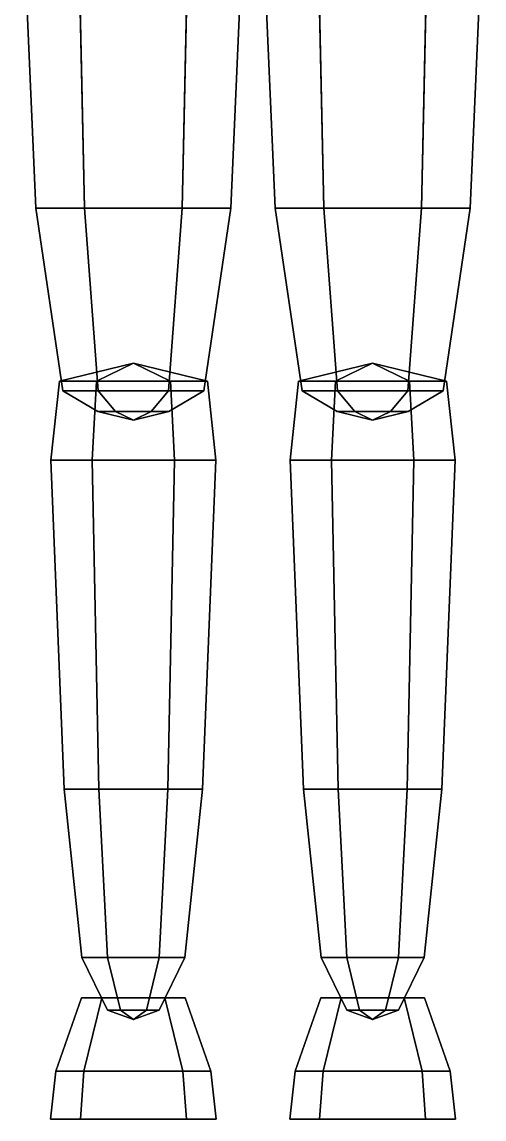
# Model space of a CAD drawing. Header units: metres. Extents: x -4.1 to 4.1, y -15.2 to 7.8.
# Drawn here: x -2.23 to 2.23, y -15.23 to -4.64 of the extents above; entities that cross this region are included whole.
import ezdxf

# ---------------------------------------------------------------- set-up
doc = ezdxf.new("R2010")
doc.units = ezdxf.units.M

msp = doc.modelspace()

# ---------------------------------------------------------------- linework, layer by layer
at = {"layer": 'revolve_10'}
for points in [[(0.617366, -3.281493, -1.328774), (0.079728, -3.344669), (0.212503, -6.43517), (0.683754, -6.43517, -1.000927)], [(1.692643, -3.281493, -1.328774), (0.617366, -3.281493, -1.328774), (0.683754, -6.43517, -1.000927), (1.626256, -6.43517, -1.000927)], [(2.230282, -3.344669), (1.692643, -3.281493, -1.328774), (1.626256, -6.43517, -1.000927), (2.097506, -6.43517)], [(0.079728, -3.344669), (0.617366, -3.344669, 0.862036), (0.683754, -6.43517, 0.767558), (0.212503, -6.43517)], [(0.617366, -3.344669, 0.862036), (1.692643, -3.344669, 0.862036), (1.626256, -6.43517, 0.767558), (0.683754, -6.43517, 0.767558)], [(1.692643, -3.344669, 0.862036), (2.230282, -3.344669), (2.097506, -6.43517), (1.626256, -6.43517, 0.767558)], [(0.212503, -6.43517), (0.683754, -6.43517, 0.767558), (0.815325, -8.199119, 0.588343), (0.475644, -8.199119)], [(0.683754, -6.43517, -1.000927), (0.212503, -6.43517), (0.475644, -8.199119), (0.815325, -8.199119, -0.588343)], [(0.683754, -6.43517, 0.767558), (1.626256, -6.43517, 0.767558), (1.494685, -8.199119, 0.588343), (0.815325, -8.199119, 0.588343)], [(1.626256, -6.43517, -1.000927), (0.683754, -6.43517, -1.000927), (0.815325, -8.199119, -0.588343), (1.494685, -8.199119, -0.588343)], [(1.626256, -6.43517, 0.767558), (2.097506, -6.43517), (1.834365, -8.199119), (1.494685, -8.199119, 0.588343)], [(2.097506, -6.43517), (1.626256, -6.43517, -1.000927), (1.494685, -8.199119, -0.588343), (1.834365, -8.199119)], [(0.475644, -8.199119), (0.815325, -8.199119, 0.588343), (0.98351, -8.399025, 0.297038), (0.812015, -8.399025)], [(0.815325, -8.199119, -0.588343), (0.475644, -8.199119), (0.812015, -8.399025), (0.98351, -8.399025, -0.297038)], [(0.815325, -8.199119, 0.588343), (1.494685, -8.199119, 0.588343), (1.3265, -8.399025, 0.297038), (0.98351, -8.399025, 0.297038)], [(1.494685, -8.199119, -0.588343), (0.815325, -8.199119, -0.588343), (0.98351, -8.399025, -0.297038), (1.3265, -8.399025, -0.297038)], [(1.494685, -8.199119, 0.588343), (1.834365, -8.199119), (1.497995, -8.399025), (1.3265, -8.399025, 0.297038)], [(1.834365, -8.199119), (1.494685, -8.199119, -0.588343), (1.3265, -8.399025, -0.297038), (1.497995, -8.399025)], [(0.812015, -8.399025), (0.98351, -8.399025, 0.297038), (1.155005, -8.482314)], [(0.98351, -8.399025, -0.297038), (0.812015, -8.399025), (1.155005, -8.482314)], [(1.3265, -8.399025, -0.297038), (0.98351, -8.399025, -0.297038), (1.155005, -8.482314)], [(0.98351, -8.399025, 0.297038), (1.3265, -8.399025, 0.297038), (1.155005, -8.482314)], [(1.3265, -8.399025, 0.297038), (1.497995, -8.399025), (1.155005, -8.482314)], [(1.497995, -8.399025), (1.3265, -8.399025, -0.297038), (1.155005, -8.482314)]]:
    msp.add_3dface(points, dxfattribs=at)
at = {"layer": 'revolve_16'}
for points in [[(1.155005, -7.932285), (0.797846, -8.105196, 0.436887), (0.440686, -8.105196)], [(1.155005, -7.932285), (0.440686, -8.105196), (0.797846, -8.105196, -0.436887)], [(1.155005, -7.932285), (1.512164, -8.105196, 0.436887), (0.797846, -8.105196, 0.436887)], [(1.155005, -7.932285), (0.797846, -8.105196, -0.436887), (1.512164, -8.105196, -0.436887)], [(1.155005, -7.932285), (1.869323, -8.105196), (1.512164, -8.105196, 0.436887)], [(1.155005, -7.932285), (1.512164, -8.105196, -0.436887), (1.869323, -8.105196)], [(0.440686, -8.105196), (0.797846, -8.105196, 0.436887), (0.757496, -8.870619, 0.617852), (0.359988, -8.870619)], [(0.797846, -8.105196, -0.436887), (0.440686, -8.105196), (0.359988, -8.870619), (0.757496, -8.870619, -0.801444)], [(0.797846, -8.105196, 0.436887), (1.512164, -8.105196, 0.436887), (1.552513, -8.870619, 0.617852), (0.757496, -8.870619, 0.617852)], [(1.512164, -8.105196, -0.436887), (0.797846, -8.105196, -0.436887), (0.757496, -8.870619, -0.801444), (1.552513, -8.870619, -0.801444)], [(1.512164, -8.105196, 0.436887), (1.869323, -8.105196), (1.950022, -8.870619), (1.552513, -8.870619, 0.617852)], [(1.869323, -8.105196), (1.512164, -8.105196, -0.436887), (1.552513, -8.870619, -0.801444), (1.950022, -8.870619)], [(0.359988, -8.870619), (0.757496, -8.870619, 0.617852), (0.820718, -12.048273, 0.550136), (0.486431, -12.048273)], [(0.757496, -8.870619, -0.801444), (0.359988, -8.870619), (0.486431, -12.048273), (0.820718, -12.048273, -0.641932)], [(0.757496, -8.870619, 0.617852), (1.552513, -8.870619, 0.617852), (1.489292, -12.048273, 0.550136), (0.820718, -12.048273, 0.550136)], [(1.552513, -8.870619, -0.801444), (0.757496, -8.870619, -0.801444), (0.820718, -12.048273, -0.641932), (1.489292, -12.048273, -0.641932)], [(1.552513, -8.870619, 0.617852), (1.950022, -8.870619), (1.823578, -12.048273), (1.489292, -12.048273, 0.550136)], [(1.950022, -8.870619), (1.552513, -8.870619, -0.801444), (1.489292, -12.048273, -0.641932), (1.823578, -12.048273)], [(0.486431, -12.048273), (0.820718, -12.048273, 0.550136), (0.906687, -13.675198, 0.421687), (0.65837, -13.675198)], [(0.820718, -12.048273, -0.641932), (0.486431, -12.048273), (0.65837, -13.675198), (0.906687, -13.675198, -0.421687)], [(0.820718, -12.048273, 0.550136), (1.489292, -12.048273, 0.550136), (1.403322, -13.675198, 0.421687), (0.906687, -13.675198, 0.421687)], [(1.489292, -12.048273, -0.641932), (0.820718, -12.048273, -0.641932), (0.906687, -13.675198, -0.421687), (1.403322, -13.675198, -0.421687)], [(1.489292, -12.048273, 0.550136), (1.823578, -12.048273), (1.651639, -13.675198), (1.403322, -13.675198, 0.421687)], [(1.823578, -12.048273), (1.489292, -12.048273, -0.641932), (1.403322, -13.675198, -0.421687), (1.651639, -13.675198)], [(0.65837, -13.675198), (0.906687, -13.675198, 0.421687), (1.029636, -14.183929, 0.212898), (0.904268, -14.183929)], [(0.906687, -13.675198, -0.421687), (0.65837, -13.675198), (0.904268, -14.183929), (1.029636, -14.183929, -0.212898)], [(0.906687, -13.675198, 0.421687), (1.403322, -13.675198, 0.421687), (1.280373, -14.183929, 0.212898), (1.029636, -14.183929, 0.212898)], [(1.403322, -13.675198, -0.421687), (0.906687, -13.675198, -0.421687), (1.029636, -14.183929, -0.212898), (1.280373, -14.183929, -0.212898)], [(1.403322, -13.675198, 0.421687), (1.651639, -13.675198), (1.405742, -14.183929), (1.280373, -14.183929, 0.212898)], [(1.651639, -13.675198), (1.403322, -13.675198, -0.421687), (1.280373, -14.183929, -0.212898), (1.405742, -14.183929)], [(0.904268, -14.183929), (1.029636, -14.183929, 0.212898), (1.155005, -14.274506)], [(1.029636, -14.183929, -0.212898), (0.904268, -14.183929), (1.155005, -14.274506)], [(1.280373, -14.183929, -0.212898), (1.029636, -14.183929, -0.212898), (1.155005, -14.274506)], [(1.029636, -14.183929, 0.212898), (1.280373, -14.183929, 0.212898), (1.155005, -14.274506)], [(1.280373, -14.183929, 0.212898), (1.405742, -14.183929), (1.155005, -14.274506)], [(1.405742, -14.183929), (1.280373, -14.183929, -0.212898), (1.155005, -14.274506)]]:
    msp.add_3dface(points, dxfattribs=at)
at = {"layer": 'revolve_20'}
for points in [[(0.655084, -14.06491), (0.850587, -14.06491, 0.505277), (0.676903, -14.772454, 1.987641), (0.407556, -14.772454)], [(0.850587, -14.06491, -0.505277), (0.655084, -14.06491), (0.407556, -14.772454), (0.676903, -14.772454, -0.843844)], [(1.654925, -14.06491), (1.459422, -14.06491, 0.505277), (0.850587, -14.06491, 0.505277), (0.655084, -14.06491)], [(0.655084, -14.06491), (0.850587, -14.06491, -0.505277), (1.459422, -14.06491, -0.505277), (1.654925, -14.06491)], [(0.850587, -14.06491, 0.505277), (1.459422, -14.06491, 0.505277), (1.633107, -14.772454, 1.987641), (0.676903, -14.772454, 1.987641)], [(1.459422, -14.06491, -0.505277), (0.850587, -14.06491, -0.505277), (0.676903, -14.772454, -0.843844), (1.633107, -14.772454, -0.843844)], [(1.459422, -14.06491, 0.505277), (1.654925, -14.06491), (1.902454, -14.772454), (1.633107, -14.772454, 1.987641)], [(1.654925, -14.06491), (1.459422, -14.06491, -0.505277), (1.633107, -14.772454, -0.843844), (1.902454, -14.772454)], [(0.407556, -14.772454), (0.676903, -14.772454, 1.987641), (0.643436, -15.234646, 2.063894), (0.355235, -15.234646)], [(0.676903, -14.772454, -0.843844), (0.407556, -14.772454), (0.355235, -15.234646), (0.643436, -15.234646, -0.843844)], [(1.633107, -14.772454, -0.843844), (0.676903, -14.772454, -0.843844), (0.643436, -15.234646, -0.843844), (1.666573, -15.234646, -0.843844)], [(0.676903, -14.772454, 1.987641), (1.633107, -14.772454, 1.987641), (1.666573, -15.234646, 2.063894), (0.643436, -15.234646, 2.063894)], [(1.902454, -14.772454), (1.633107, -14.772454, -0.843844), (1.666573, -15.234646, -0.843844), (1.954774, -15.234646)], [(1.633107, -14.772454, 1.987641), (1.902454, -14.772454), (1.954774, -15.234646), (1.666573, -15.234646, 2.063894)], [(0.355235, -15.234646), (0.643436, -15.234646, 2.063894), (1.666573, -15.234646, 2.063894), (1.954774, -15.234646)], [(1.954774, -15.234646), (1.666573, -15.234646, -0.843844), (0.643436, -15.234646, -0.843844), (0.355235, -15.234646)]]:
    msp.add_3dface(points, dxfattribs=at)
at = {"layer": 'revolve_23'}
for points in [[(-1.692639, -3.281493, -1.328774), (-2.230277, -3.344669), (-2.097501, -6.43517), (-1.626251, -6.43517, -1.000927)], [(-0.617362, -3.281493, -1.328774), (-1.692639, -3.281493, -1.328774), (-1.626251, -6.43517, -1.000927), (-0.683749, -6.43517, -1.000927)], [(-0.079723, -3.344669), (-0.617362, -3.281493, -1.328774), (-0.683749, -6.43517, -1.000927), (-0.212499, -6.43517)], [(-2.230277, -3.344669), (-1.692639, -3.344669, 0.862036), (-1.626251, -6.43517, 0.767558), (-2.097501, -6.43517)], [(-1.692639, -3.344669, 0.862036), (-0.617362, -3.344669, 0.862036), (-0.683749, -6.43517, 0.767558), (-1.626251, -6.43517, 0.767558)], [(-0.617362, -3.344669, 0.862036), (-0.079723, -3.344669), (-0.212499, -6.43517), (-0.683749, -6.43517, 0.767558)], [(-2.097501, -6.43517), (-1.626251, -6.43517, 0.767558), (-1.49468, -8.199119, 0.588343), (-1.83436, -8.199119)], [(-1.626251, -6.43517, -1.000927), (-2.097501, -6.43517), (-1.83436, -8.199119), (-1.49468, -8.199119, -0.588343)], [(-1.626251, -6.43517, 0.767558), (-0.683749, -6.43517, 0.767558), (-0.81532, -8.199119, 0.588343), (-1.49468, -8.199119, 0.588343)], [(-0.683749, -6.43517, -1.000927), (-1.626251, -6.43517, -1.000927), (-1.49468, -8.199119, -0.588343), (-0.81532, -8.199119, -0.588343)], [(-0.683749, -6.43517, 0.767558), (-0.212499, -6.43517), (-0.47564, -8.199119), (-0.81532, -8.199119, 0.588343)], [(-0.212499, -6.43517), (-0.683749, -6.43517, -1.000927), (-0.81532, -8.199119, -0.588343), (-0.47564, -8.199119)], [(-1.83436, -8.199119), (-1.49468, -8.199119, 0.588343), (-1.326495, -8.399025, 0.297038), (-1.49799, -8.399025)], [(-1.49468, -8.199119, -0.588343), (-1.83436, -8.199119), (-1.49799, -8.399025), (-1.326495, -8.399025, -0.297038)], [(-1.49468, -8.199119, 0.588343), (-0.81532, -8.199119, 0.588343), (-0.983505, -8.399025, 0.297038), (-1.326495, -8.399025, 0.297038)], [(-0.81532, -8.199119, -0.588343), (-1.49468, -8.199119, -0.588343), (-1.326495, -8.399025, -0.297038), (-0.983505, -8.399025, -0.297038)], [(-0.81532, -8.199119, 0.588343), (-0.47564, -8.199119), (-0.81201, -8.399025), (-0.983505, -8.399025, 0.297038)], [(-0.47564, -8.199119), (-0.81532, -8.199119, -0.588343), (-0.983505, -8.399025, -0.297038), (-0.81201, -8.399025)], [(-1.49799, -8.399025), (-1.326495, -8.399025, 0.297038), (-1.155, -8.482314)], [(-1.326495, -8.399025, -0.297038), (-1.49799, -8.399025), (-1.155, -8.482314)], [(-0.983505, -8.399025, -0.297038), (-1.326495, -8.399025, -0.297038), (-1.155, -8.482314)], [(-1.326495, -8.399025, 0.297038), (-0.983505, -8.399025, 0.297038), (-1.155, -8.482314)], [(-0.983505, -8.399025, 0.297038), (-0.81201, -8.399025), (-1.155, -8.482314)], [(-0.81201, -8.399025), (-0.983505, -8.399025, -0.297038), (-1.155, -8.482314)]]:
    msp.add_3dface(points, dxfattribs=at)
at = {"layer": 'revolve_24'}
for points in [[(-1.155, -7.932285), (-1.512159, -8.105196, 0.436887), (-1.869318, -8.105196)], [(-1.155, -7.932285), (-1.869318, -8.105196), (-1.512159, -8.105196, -0.436887)], [(-1.155, -7.932285), (-0.797841, -8.105196, 0.436887), (-1.512159, -8.105196, 0.436887)], [(-1.155, -7.932285), (-1.512159, -8.105196, -0.436887), (-0.797841, -8.105196, -0.436887)], [(-1.155, -7.932285), (-0.440682, -8.105196), (-0.797841, -8.105196, 0.436887)], [(-1.155, -7.932285), (-0.797841, -8.105196, -0.436887), (-0.440682, -8.105196)], [(-1.869318, -8.105196), (-1.512159, -8.105196, 0.436887), (-1.552509, -8.870619, 0.617852), (-1.950017, -8.870619)], [(-1.512159, -8.105196, -0.436887), (-1.869318, -8.105196), (-1.950017, -8.870619), (-1.552509, -8.870619, -0.801444)], [(-1.512159, -8.105196, 0.436887), (-0.797841, -8.105196, 0.436887), (-0.757491, -8.870619, 0.617852), (-1.552509, -8.870619, 0.617852)], [(-0.797841, -8.105196, -0.436887), (-1.512159, -8.105196, -0.436887), (-1.552509, -8.870619, -0.801444), (-0.757491, -8.870619, -0.801444)], [(-0.797841, -8.105196, 0.436887), (-0.440682, -8.105196), (-0.359983, -8.870619), (-0.757491, -8.870619, 0.617852)], [(-0.440682, -8.105196), (-0.797841, -8.105196, -0.436887), (-0.757491, -8.870619, -0.801444), (-0.359983, -8.870619)], [(-1.950017, -8.870619), (-1.552509, -8.870619, 0.617852), (-1.489287, -12.048273, 0.550136), (-1.823574, -12.048273)], [(-1.552509, -8.870619, -0.801444), (-1.950017, -8.870619), (-1.823574, -12.048273), (-1.489287, -12.048273, -0.641932)], [(-1.552509, -8.870619, 0.617852), (-0.757491, -8.870619, 0.617852), (-0.820713, -12.048273, 0.550136), (-1.489287, -12.048273, 0.550136)], [(-0.757491, -8.870619, -0.801444), (-1.552509, -8.870619, -0.801444), (-1.489287, -12.048273, -0.641932), (-0.820713, -12.048273, -0.641932)], [(-0.757491, -8.870619, 0.617852), (-0.359983, -8.870619), (-0.486426, -12.048273), (-0.820713, -12.048273, 0.550136)], [(-0.359983, -8.870619), (-0.757491, -8.870619, -0.801444), (-0.820713, -12.048273, -0.641932), (-0.486426, -12.048273)], [(-1.823574, -12.048273), (-1.489287, -12.048273, 0.550136), (-1.403317, -13.675198, 0.421687), (-1.651635, -13.675198)], [(-1.489287, -12.048273, -0.641932), (-1.823574, -12.048273), (-1.651635, -13.675198), (-1.403317, -13.675198, -0.421687)], [(-1.489287, -12.048273, 0.550136), (-0.820713, -12.048273, 0.550136), (-0.906683, -13.675198, 0.421687), (-1.403317, -13.675198, 0.421687)], [(-0.820713, -12.048273, -0.641932), (-1.489287, -12.048273, -0.641932), (-1.403317, -13.675198, -0.421687), (-0.906683, -13.675198, -0.421687)], [(-0.820713, -12.048273, 0.550136), (-0.486426, -12.048273), (-0.658365, -13.675198), (-0.906683, -13.675198, 0.421687)], [(-0.486426, -12.048273), (-0.820713, -12.048273, -0.641932), (-0.906683, -13.675198, -0.421687), (-0.658365, -13.675198)], [(-1.651635, -13.675198), (-1.403317, -13.675198, 0.421687), (-1.280368, -14.183929, 0.212898), (-1.405737, -14.183929)], [(-1.403317, -13.675198, -0.421687), (-1.651635, -13.675198), (-1.405737, -14.183929), (-1.280368, -14.183929, -0.212898)], [(-1.403317, -13.675198, 0.421687), (-0.906683, -13.675198, 0.421687), (-1.029631, -14.183929, 0.212898), (-1.280368, -14.183929, 0.212898)], [(-0.906683, -13.675198, -0.421687), (-1.403317, -13.675198, -0.421687), (-1.280368, -14.183929, -0.212898), (-1.029631, -14.183929, -0.212898)], [(-0.906683, -13.675198, 0.421687), (-0.658365, -13.675198), (-0.904263, -14.183929), (-1.029631, -14.183929, 0.212898)], [(-0.658365, -13.675198), (-0.906683, -13.675198, -0.421687), (-1.029631, -14.183929, -0.212898), (-0.904263, -14.183929)], [(-1.405737, -14.183929), (-1.280368, -14.183929, 0.212898), (-1.155, -14.274506)], [(-1.280368, -14.183929, -0.212898), (-1.405737, -14.183929), (-1.155, -14.274506)], [(-1.029631, -14.183929, -0.212898), (-1.280368, -14.183929, -0.212898), (-1.155, -14.274506)], [(-1.280368, -14.183929, 0.212898), (-1.029631, -14.183929, 0.212898), (-1.155, -14.274506)], [(-1.029631, -14.183929, 0.212898), (-0.904263, -14.183929), (-1.155, -14.274506)], [(-0.904263, -14.183929), (-1.029631, -14.183929, -0.212898), (-1.155, -14.274506)]]:
    msp.add_3dface(points, dxfattribs=at)
at = {"layer": 'revolve_25'}
for points in [[(-1.65492, -14.06491), (-1.459418, -14.06491, 0.505277), (-1.633102, -14.772454, 1.987641), (-1.902449, -14.772454)], [(-1.459418, -14.06491, -0.505277), (-1.65492, -14.06491), (-1.902449, -14.772454), (-1.633102, -14.772454, -0.843844)], [(-0.65508, -14.06491), (-0.850582, -14.06491, 0.505277), (-1.459418, -14.06491, 0.505277), (-1.65492, -14.06491)], [(-1.65492, -14.06491), (-1.459418, -14.06491, -0.505277), (-0.850582, -14.06491, -0.505277), (-0.65508, -14.06491)], [(-1.459418, -14.06491, 0.505277), (-0.850582, -14.06491, 0.505277), (-0.676898, -14.772454, 1.987641), (-1.633102, -14.772454, 1.987641)], [(-0.850582, -14.06491, -0.505277), (-1.459418, -14.06491, -0.505277), (-1.633102, -14.772454, -0.843844), (-0.676898, -14.772454, -0.843844)], [(-0.850582, -14.06491, 0.505277), (-0.65508, -14.06491), (-0.407551, -14.772454), (-0.676898, -14.772454, 1.987641)], [(-0.65508, -14.06491), (-0.850582, -14.06491, -0.505277), (-0.676898, -14.772454, -0.843844), (-0.407551, -14.772454)], [(-1.902449, -14.772454), (-1.633102, -14.772454, 1.987641), (-1.666569, -15.234646, 2.063894), (-1.95477, -15.234646)], [(-1.633102, -14.772454, -0.843844), (-1.902449, -14.772454), (-1.95477, -15.234646), (-1.666569, -15.234646, -0.843844)], [(-0.676898, -14.772454, -0.843844), (-1.633102, -14.772454, -0.843844), (-1.666569, -15.234646, -0.843844), (-0.643431, -15.234646, -0.843844)], [(-1.633102, -14.772454, 1.987641), (-0.676898, -14.772454, 1.987641), (-0.643431, -15.234646, 2.063894), (-1.666569, -15.234646, 2.063894)], [(-0.407551, -14.772454), (-0.676898, -14.772454, -0.843844), (-0.643431, -15.234646, -0.843844), (-0.35523, -15.234646)], [(-0.676898, -14.772454, 1.987641), (-0.407551, -14.772454), (-0.35523, -15.234646), (-0.643431, -15.234646, 2.063894)], [(-1.95477, -15.234646), (-1.666569, -15.234646, 2.063894), (-0.643431, -15.234646, 2.063894), (-0.35523, -15.234646)], [(-0.35523, -15.234646), (-0.643431, -15.234646, -0.843844), (-1.666569, -15.234646, -0.843844), (-1.95477, -15.234646)]]:
    msp.add_3dface(points, dxfattribs=at)

doc.saveas('drawing.dxf')
